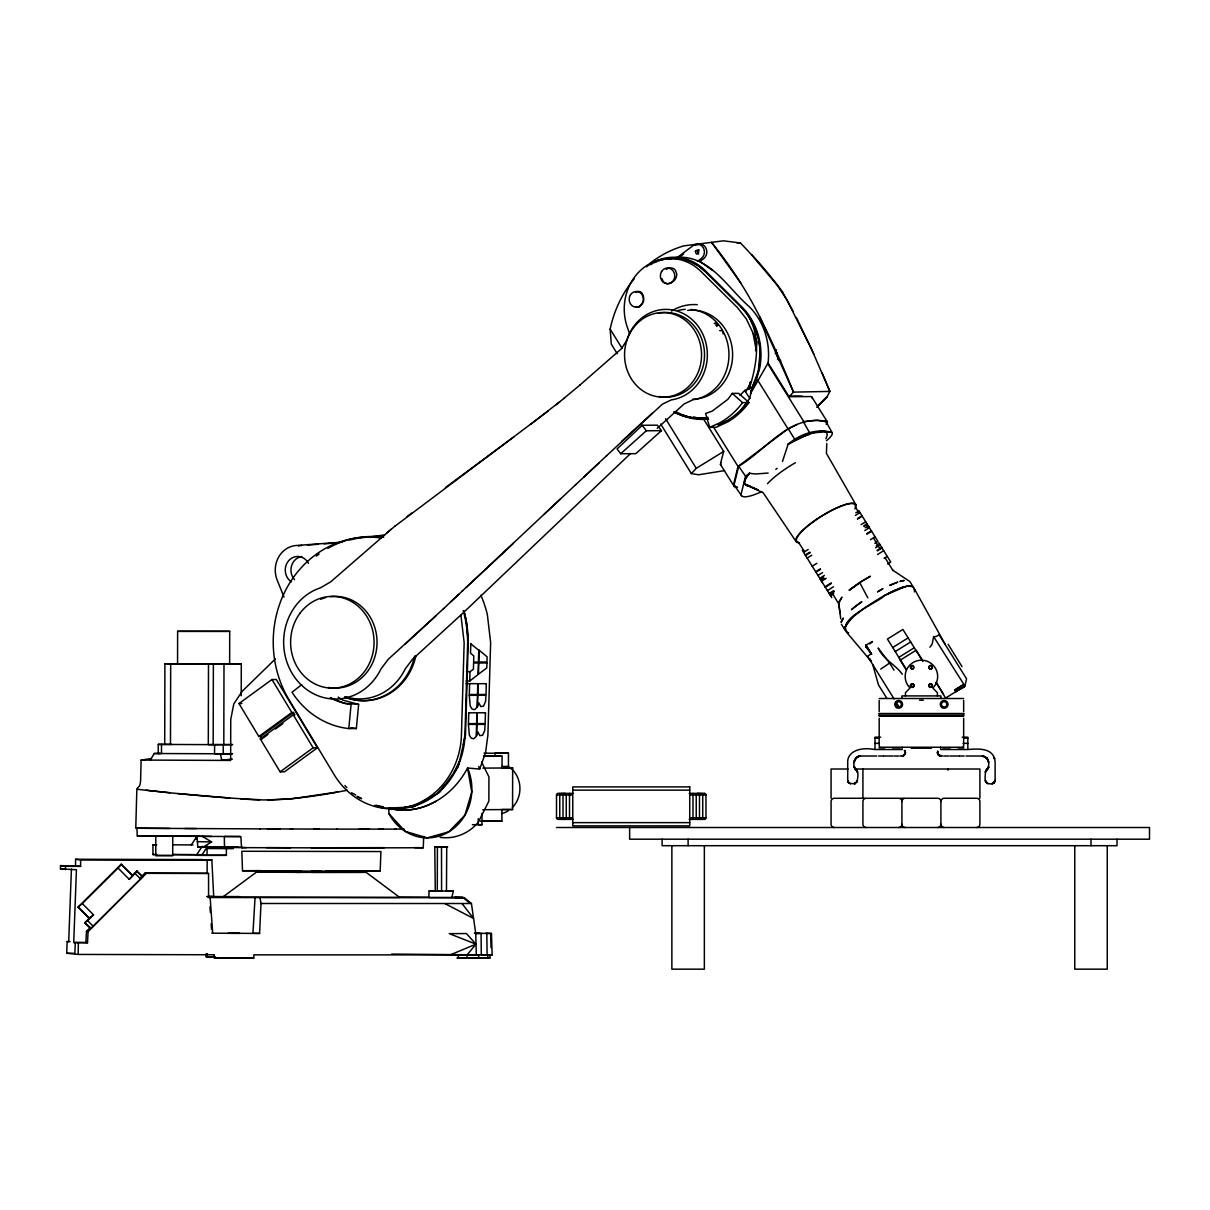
<?xml version="1.0" encoding="UTF-8"?>
<svg xmlns="http://www.w3.org/2000/svg" width="1210" height="1210" viewBox="0 0 1210 1210"><rect width="100%" height="100%" fill="white"/><g stroke="black" fill="none" stroke-linecap="round" stroke-linejoin="round"><path stroke-width="1.5" d="M489.884 958.063L457.229 957.987L489.884 958.063L489.944 954.826L476.286 954.887L475.727 933.439L471.431 903.522L464.322 897.684L208.574 897.548L208.559 873.484L146.35 873.333L88.088 931.609L87.498 942.756L73.719 942.499L76.442 869.718L60.5 868.977L60.515 865.604L80.601 866.36L80.616 859.992L75.58 859.266L75.564 865.634M65.522 869.703L65.537 866.315L60.515 865.604M155.772 855.515L155.818 836.019L172.743 836.049L172.697 855.546L155.772 855.515L172.697 855.546M158.268 744.392L158.238 753.482L161.49 753.527L161.505 744.437L158.268 744.392L165.725 744.347M178.732 663.73L164.908 663.806L164.711 744.377L171.79 744.407M170.474 744.452L170.686 663.882L175.541 663.851M241.213 695.811L241.289 663.957L228.433 663.851L229.643 663.836L229.718 631.348L177.628 631.333L177.552 663.821L228.66 663.927M196.247 839.332L196.262 835.792L197.29 835.777M208.559 873.484L207.137 873.287L207.167 860.28L202.146 859.569L75.58 859.266M226.406 848.225L226.391 855.319L196.217 855.288L207.046 855.349L207.061 846.486M241.289 663.957L208.498 664.033L208.302 744.619L232.456 744.573M213.172 744.589L213.368 664.003M161.505 744.437L214.578 744.649L214.563 753.754L232.592 753.709M476.286 954.887L253.813 954.856L253.798 958.108L214.351 958.017L214.034 954.69M223.26 753.754L223.275 744.664L232.607 744.604M223.805 744.634L224.001 664.048M437.294 891.044L437.4 846.849L447.715 846.849L441.499 846.864L441.589 891.044L429.111 890.968L428.809 897.502L453.568 897.548M478.222 818.686L478.207 824.706L481.988 824.691L482.019 813.392M494.966 756.174L494.966 753.255L508.472 753.18L508.442 766.459A25.667 23.353 89.7 0 1 512.359 807.478M481.429 821.303L501.893 821.197L501.923 809.49L512.571 809.535L512.662 767.942L502.029 767.896L502.059 756.205L484.06 756.129M240.215 847.544L197.82 847.257L196.988 836.125L198.667 836.11M214.155 956.944L206.199 956.823L206.214 953.571M429.111 890.968L446.46 891.059L446.732 846.864M70.074 941.546L67.14 941.561L66.701 953.253L78.166 954.433L78.363 942.741M905.413 753.059L905.367 752.151L903.946 755.494L905.413 753.059L904.475 750.472L905.413 752.469M857.436 780.828C855.47 786.379 860.734 771.178 855.5 769.227C851.84 765.038 854.426 755.827 860.718 756.023L876.842 756.023M939.141 755.645L940.669 756.023L937.932 754.526L937.72 751.395L938.461 755.161L942.968 756.023M966.003 756.023L982.127 756.023C990.491 756.462 990.203 767.775 985.379 772.056C985.696 774.793 983.231 783.263 988.63 783.641C991.035 784.322 995.18 783.596 995.119 780.389L995.119 762.527C994.423 748.763 981.34 748.264 968.303 749.519M151.129 758.594L141.131 760.061L140.602 780.147A7.774 2.662 -88 0 1 139.543 785.895L136.866 788.723L135.762 828.23L169.43 828.427M463.309 744.634L464.942 735.06L467.589 645.565A104.952 95.454 89.7 0 0 463.233 610.627M469.616 683.726L469.298 694.525L477.481 694.51L477.799 683.711L466.047 683.589M469.707 681.079L469.979 671.716L473.412 669.236L473.594 662.989L478.404 662.989L478.056 674.56L469.707 681.079L466.122 680.943M826.763 443.541L826.415 453.372L855.833 504.63M71.42 869.007L68.698 941.773L67.14 941.561M74.838 954.418L75.277 942.726M196.549 828.563L136.957 828.23L137.244 836.034L240.866 836.579L241.531 847.635L336.879 847.938L423.258 847.741L423.697 836.443M311.318 871.094L380.167 871.064L380.923 851.553L241.834 851.265L242.499 870.731L301.517 871.124M854.215 762.527L855.712 758.367L859.251 756.189M211.81 933.182L259.59 933.424L260.982 903.492L259.999 897.639M995.119 780.541L992.775 783.52L994.166 782.688L995.119 780.389L994.166 782.688L992.019 783.641M659.178 260.558L668.722 258.29L682.954 259.046A51.531 46.872 89.7 0 1 690.305 261.405L698.82 266.155L704.719 271.131L741.019 307.083C763.011 328.56 757.762 363.121 748.929 389.514L750.185 382.133M840.738 618.794L838.666 603.397L841.918 597.135L838.727 602.429L840.073 613.349M87.498 942.756L85.865 942.529L86.485 931.337L90.463 927.374M255.053 897.533L252.935 933.288L259.59 933.424M987.178 769.348C992.245 762.618 982.656 775.353 986.195 770.105M985.711 770.83L988.63 766.641M152.959 844.792L156.604 844.807L152.959 844.792L152.929 854.547L156.574 854.562L152.929 854.547M238.385 847.363L242.817 847.439M259.878 870.807L321.104 871.185M259.878 872.047L283.216 872.289M362.788 871.049L325.959 871.124M362.788 872.349L311.318 872.395M384.402 847.65L311.363 847.786M207.137 956.898L207.424 953.661M857.406 780.979L854.804 783.581L857.346 781.267M905.428 752.771C904.369 756.643 900.663 757.142 905.307 753.648M338.195 697.141L342.869 700.136L358.644 704.371L356.36 728.541L348.798 728.586L351.082 704.417A62.587 56.915 89.7 0 1 330.33 697.656M896.308 589.693L884.449 595.486C879.443 602.232 836.08 618.401 847.348 632.346L848.573 632.769M937.432 753.059L937.795 751.244M937.432 752.469L937.659 751.531M755.524 350.764L757.097 341.538L746.252 318.774L737.298 307.431L700.998 271.479A50.578 45.995 89.7 0 0 644.234 267.289A50.578 45.995 89.7 0 0 627.234 326.957L629.623 333.884M914.352 591.887L914.926 589.845L909.905 581.571L892.451 569.97L893.025 570.576L885.039 557.765M478.389 958.108L478.978 954.856L391.647 954.085M935.875 682.41L945.615 698.049L964.914 686.04L966.563 678.825L939.066 634.721L936.222 636.505L933.621 636.611L932.199 643.917L929.915 647.229M987.95 768.622L988.6 767.049M910.495 667.103C913.973 661.598 914.821 672.533 910.54 667.633M451.844 897.578L453.311 891.059L449.076 891.014M693.527 416.845A64.765 58.897 89.7 0 0 703.539 418.993L723.716 451.406L720.661 462.931M822.361 431.093L831.482 432.288C816.1 428.31 799.976 434.087 788.164 444.161L782.477 461.479M854.668 760.122C853.141 763.828 856.771 754.39 860.431 756.023M797.148 424.453L788.012 428.869L738.024 466.455L733.729 483.924L734.273 486.556L737.54 487.448M826.158 424.271A19.194 4.462 -31.9 0 0 825.689 421.715C790.327 413.412 765.612 450.634 738.675 466.213L734.394 483.546A35.937 8.364 -31.9 0 0 736.754 486.904M768.153 473.065L755.872 473.957A74.506 68.622 84.7 0 1 752.998 473.745L749.504 473.231L745.542 476.211L741.307 493.438A35.287 8.213 -31.9 0 0 761.755 491.578M741.019 307.083A64.009 58.216 89.7 0 1 750.124 318.502L755.978 330.496A64.009 58.216 89.7 0 1 752.121 387.397L749.731 398.453L740.641 410.432M988.525 767.458L985.379 772.267L985.923 770.452M874.528 749.519C860.113 746.615 847.151 751.712 847.711 762.527L847.711 780.389C846.909 786.077 859.796 782.25 854.366 783.641M854.487 760.667L856.12 757.929L859.539 756.129M388.924 813.604A48.944 44.528 89.7 0 0 448.139 832.223A48.944 44.528 89.7 0 0 467.574 768.002L471.749 791.96L464.912 815.177L448.728 831.86L427.221 837.865L405.153 831.33L388.939 813.619L388.788 808.204A77.183 66.535 -70.4 0 0 467.559 768.017L479.72 769.061L485.573 752.559L487.902 735.03L490.64 642.616L487.343 614.544A107.312 97.602 89.7 0 0 480.839 595.214M827.337 421.882L812.107 397.394A19.148 4.477 -41.2 0 0 811.033 396.562L789.071 396.714L768.063 362.97L750.442 393.749M453.629 773.099L459.558 760.984M825.916 438.701L827.141 435.373A49.625 11.54 -32 0 0 827.111 434.027A50.76 11.828 -31.8 0 0 826.763 433.089L826.581 432.832A48.249 11.238 -32 0 0 825.159 431.819M847.151 623.377L844.278 628.474L846.682 632.346L871.23 661.462M844.716 627.703L850.161 619.792M150.448 760.001L154.184 753.512L159.538 753.452M750.82 391.45L752.499 388.591M191.256 844.958L197.2 836.004M207.696 846.229L202.07 854.699L172.909 854.578L196.67 854.729L202.297 846.259M716.743 326.488L717.832 325.006L716.577 323.63A1.921 1.754 89.7 0 0 714.278 323.539M732.262 393.401L727.891 399.3L712.161 411.128L705.581 413.472L709.665 427.327L716.108 427.281L728.042 421.73A75.973 69.106 89.7 0 0 748.975 402.567L738.705 393.371L732.262 393.401L742.532 402.612L748.975 402.567M994.393 782.431L994.378 782.462M749.504 473.231L745.678 478.495L744.422 482.79M466.999 955.008L475.969 944.163L466.44 933.56L449.258 933.636L475.969 944.163L449.727 955.083M660.705 424.045L691.349 473.594L696.264 468.346L723.716 451.406M436.386 794.123L445.083 784.836M789.071 396.714L793.473 392.116L829.909 391.42L811.517 349.055L786.727 299.475L777.092 285.061L751.486 254.72A434.345 405.955 38.5 0 0 740.338 242.877M78.03 907.152L82.31 903.567L93.548 914.851L89.253 918.435L78.03 907.152L121.091 864.288L132.782 875.632L129.228 879.322L118.005 868.039L121.544 864.348M132.011 875.707L136.745 871.094L142.81 876.705L90.78 928.509L84.715 922.897L90.447 917.089M129.228 879.322L137.32 871.17M847.318 623.105L854.063 616.117L865.12 607.511M739.976 395.383L744.755 390.467L752.136 387.382L758.337 371.213L760.198 350.9L758.61 339.344L755.978 330.496A64.039 58.246 89.7 0 0 750.109 318.502M817.93 406.091L827.186 396.577L829.909 391.42L822.029 372.65M816.705 407.301L827.186 396.577L817.763 405.804M82.31 903.567L118.005 868.039M84.715 922.897L93.548 914.851M140.95 877.099L144.943 873.136L207.137 873.287M275.457 658.875L242.348 691.107L233.802 703.887L230.747 719.405L230.656 760.44L141.131 760.061M630.516 453.584L461.524 614.408L412.489 659.253L405.168 669.009A56.809 51.667 89.7 0 1 345.334 696.688M606.694 455.595L584.052 476.921M443.405 608.796L462.78 590.586M606.437 455.852L662.46 404.095L671.353 399.89A45.435 41.322 89.7 0 0 707.336 355.967A45.435 41.322 89.7 0 0 673.304 310.108A45.435 41.322 89.7 0 0 626.931 340.04L621.395 348.767L579.787 385.173M869.884 643.886L872.561 641.481L865.921 645.066L871.714 654.368L865.694 646.73L866.708 646.322L865.694 646.73M443.737 608.494L388.168 659.389L380.848 669.145A56.809 51.667 89.7 0 1 295.3 678.144A56.809 51.667 89.7 0 1 320.484 587.803L330.663 581.889L390.996 529.436M560.275 499.11L461.963 591.342M513.358 543.381L466.228 587.425M544.288 514.159L575.884 484.499M599.177 462.78L575.491 484.877M450.967 601.612L458.666 594.397M642.253 425.27L617.1 448.91L620.685 453.735L635.81 453.659L661.447 430.669L657.378 425.179L642.253 425.27L646.322 430.76L661.447 430.669M621.562 441.484L652.22 413.291M435.933 615.875L405.274 644.053M657.242 428.325L684.073 403.974L692.967 399.769A45.435 41.322 89.7 0 0 728.949 353.623A45.435 41.322 89.7 0 0 690.91 309.412M826.415 440.788L829.168 438.292A18.589 4.326 -31.9 0 0 831.512 432.272M620.685 453.735L646.322 430.76M746.767 403.565L745.678 404.548A74.733 67.972 89.7 0 1 718.982 424.634L718.18 425.073L726.227 421.277M563.678 398.574L579.968 385.022M386.958 532.778L395.125 526.048M564.117 398.211L556.086 404.745M775.807 469.435L777.153 468.33M559.958 401.614L530.585 424.362M394.974 526.168L547.873 411.219M859.796 582.706L849.359 590.087L859.796 582.706L867.812 597.816M301.698 684.648L292.034 692.256A86.878 79.028 89.7 0 0 348.798 728.586M407.089 516.579L411.597 513.116M680.761 256.172L683.665 253.979M697.489 261.36L701.331 258.471A7.865 7.154 89.7 0 0 703.192 247.551A7.865 7.154 89.7 0 0 693.254 245.494L677.615 257.246C710.164 255.673 727.497 287.844 749.035 306.478A64.765 58.897 89.7 0 1 768.063 362.97M445.522 487.524L479.553 462.311M479.856 462.099L514.023 436.78M363.106 872.274L366.131 872.334L399.708 897.427L222.837 897.003L256.535 872.077L261.33 871.986M849.359 590.087L858.404 583.417M238.975 703.554L271.963 679.521L276.288 679.491L317.459 747.78L284.456 771.814L280.13 771.829L260.271 738.886L293.274 714.853L294.892 714.853L293.455 712.463L291.837 712.478L258.834 736.497L238.975 703.554L241.849 703.524M258.834 736.497L260.452 736.482L293.455 712.463M260.271 738.886L261.889 738.871L267.894 734.5M275.396 729.04L282.883 723.58M280.13 771.829L313.133 747.81L317.459 747.78M880.744 669.085L889.622 663.08L894.024 670.174M830.62 595.743L833.675 593.808M824.358 575.446L819.775 578.335L820.41 579.363L823.481 577.457M833.766 590.556L829.183 593.444L829.773 594.382L834.371 591.524M855.803 512.692L859.221 511.346M863.97 526.002L867.116 524.036M865.165 527.741L868.235 525.836L868.962 527M855.379 515.415L859.962 512.556M803.591 552.335L808.189 549.476M857.391 518.667L861.989 515.793M857.648 519.06L862.231 516.201M805.255 554.997L809.838 552.138M805.558 555.496L810.155 552.637M807.161 558.067L811.759 555.208M861.112 524.641L865.71 521.782M864.787 530.54L869.385 527.681M812.228 566.204L816.826 563.331M866.738 533.686L871.336 530.827M866.995 534.094L871.593 531.22M815.691 571.786L820.289 568.912M815.948 572.179L820.546 569.32M870.474 539.66L875.072 536.801M817.975 575.446L822.573 572.587M874.875 543.32L877.931 541.414L858.858 510.771M821 580.286L824.146 578.319M876.312 545.831L879.504 543.94M821.575 581.223L826.173 578.365M875.526 547.797L880.124 544.923M877.129 550.368L881.727 547.495M877.447 550.868L882.045 548.009M825.054 586.805L831.179 582.978M825.296 587.198L831.436 583.386M877.568 554.483L883.693 550.671M827.398 590.586L833.539 586.759M884.147 558.218L887.278 556.418M887.701 563.92L890.757 562.015L878.793 542.776M892.708 647.501L908.15 637.882M895.234 651.585L910.691 641.966M898.833 657.348L914.276 647.728M900.467 659.979L915.909 650.36M955.991 691.984L954.72 690.048L963.099 684.83L964.264 686.826L955.613 691.485L964.264 686.826M864.016 526.078L867.177 524.127M202.66 847.363L211.644 841.933L202.176 836.307L197.275 836.216M650.587 264.763L652.19 263.795M830.347 595.305L833.448 593.46M788.164 444.161L801.807 437.294A48.642 11.313 -31.9 0 1 806.329 435.403L809.732 434.103M635.689 292.366L637.927 291.474A9.151 6.156 -75 0 1 639.727 291.61L640.317 291.837A9.181 6.186 -73.3 0 1 642.041 293.213L643.478 296.389L643.493 301.653L639.303 306.901A9.514 6.171 -88.4 0 1 635.507 306.614M898.228 588.952L905.261 586.684L884.449 595.486A77.213 18.15 -31.9 0 0 865.21 607.556M436.039 801.232L428.037 805.164A77.168 66.535 -70.4 0 1 388.803 808.189L392.191 808.477M695.266 245.252L700.817 243.981A8.137 7.396 89.7 0 1 703.63 258.683L699.924 261.481L712.75 270.541M653.687 262.963L657.363 261.254M709.665 427.327L719.451 422.986A75.973 69.106 89.7 0 0 735.287 411.082A75.988 69.106 89.7 0 0 742.532 402.612M699.002 249.82L697.474 251.559L698.639 253.994M992.76 783.52L991.867 783.641M667.648 259.394L679.309 257.261A51.758 47.084 89.7 0 0 668.343 259.182M813.876 432.772L825.19 431.849M901.964 587.515L907.394 586.154L912.9 586.608L911.387 586.048A36.466 8.485 -31.9 0 0 887.641 593.762M912.99 668.797L911.478 668.797M931.367 668.797C926.376 669.78 930.566 662.369 932.35 666.982L931.76 668.54L929.719 668.722A1.739 1.739 0 0 1 929.749 665.742A1.739 1.739 0 0 1 932.35 667.255A1.739 1.739 0 0 1 929.734 668.752M240.427 798.691C276.334 802.442 312.21 797.027 347.421 790.221M337.726 791.975L291.791 798.781L267.788 799.901M404.216 807.388L416.119 805.331M724.578 470.614L698.624 474.774L691.349 473.594M902.327 756.023L903.25 755.842L899.877 756.023M232.426 759.078L221.702 760.288L220.462 753.785L154.184 753.512M707.895 418.327L697.716 418.448L689.579 417.132A64.584 58.746 89.7 0 1 681.79 414.606M708.576 419.144L703.539 418.993M737.192 243.18L740.263 242.938L723.444 240.835L683.983 245.857A112.288 102.124 89.7 0 0 649.634 263.659M342.248 542.156L296.178 545.498A24.654 22.415 89.7 0 0 277.166 580.029L284.032 597.12M307.37 545.06L318.427 544.258M323.962 543.865L335.019 543.048M435.282 890.999L434.783 846.834L441.136 846.818M242.499 870.731L260.77 870.61M222.837 897.003L238.355 896.852M211.826 859.841L198.743 859.781L211.826 859.841L213.716 896.595L207.318 896.625M366.131 872.334L296.662 872.349M446.46 891.059L447.7 891.044L446.248 891.029M260.982 903.492L471.431 903.522M246.477 847.605L241.531 847.635M226.225 855.319L207.046 855.349M394.989 829.107L404.049 829.047M137.335 836.034L157.557 835.898M229.718 631.348L177.628 631.333M230.656 663.912L235.526 663.882M358.644 704.371L345.016 703.403L330.572 697.898M483.455 756.311L502.059 756.205M501.696 766.49L508.442 766.459M482.896 768.123L512.662 767.942M482.79 809.702L512.571 809.535M171.896 835.823L195.854 835.732M233.908 847.197L237.417 847.151L234.664 847.121M196.67 854.729L202.07 854.699M220.462 753.785L232.426 753.739M230.686 957.972L227.677 957.972L239.625 958.017L235.92 957.987M378.791 829.122L396.078 829.107M445.779 891.074L453.311 891.059M474.396 933.258L491.457 933.454L492.152 954.902L481.308 954.887L481.066 933.439L475.727 933.439M66.701 953.253L73.598 953.253M715.534 325.006L717.832 325.006M719.693 330.617L722.007 330.617L722.96 332.236A1.921 1.754 89.7 0 1 723.081 334.005M879.201 698.503L963.644 698.503M919.57 700.197L923.275 700.197M879.186 713.779L963.659 713.779M879.186 715.73L963.659 715.73M880.668 737.177L875.011 737.177L875.011 749.519L902.176 749.519L902.176 747.19M962.177 737.177L967.834 737.177L967.834 749.519L940.669 749.519L940.669 747.19M875.011 738.16L878.974 738.16M963.856 738.16L967.834 738.16M875.011 743.348L878.974 743.348M963.115 743.348L967.834 743.348M879.004 747.841L884.646 747.841M892.572 747.841L900.346 747.841M942.499 747.841L950.273 747.841M958.199 747.841L963.841 747.841M911.236 748.219L931.609 748.219M878.657 756.023L883.058 756.023M883.754 756.023L892.965 756.023M894.25 756.023L898.652 756.023M944.178 756.023L948.579 756.023M949.88 756.023L959.091 756.023M959.772 756.023L964.188 756.023M848.059 769.015L831.073 769.015L831.073 798.252M855.606 769.015L979.903 769.015L979.903 798.252M572.769 790.145L689.73 790.145M573.283 793.382L558.158 793.382A1.618 1.618 0 0 0 556.509 795.015L556.509 817.763A1.618 1.618 0 0 0 558.143 819.382L573.283 819.382M689.216 793.382L704.341 793.382M556.509 795.015L572.103 795.015M690.396 795.015L705.974 795.015L705.974 817.763A1.618 1.618 0 0 1 704.356 819.382M865.014 798.267L834.325 798.267A3.252 3.252 0 0 0 831.073 801.504L831.073 824.252A3.252 3.252 0 0 0 834.325 827.504M900.391 798.267L904.006 798.267M556.509 817.763L572.103 817.763M690.396 817.763L705.974 817.763M689.216 819.382L704.341 819.382M572.769 822.634L689.73 822.634M556.509 827.504L1149.5 827.504L1149.5 839.196L629.623 839.196L629.623 827.504M359.173 829.122L383.252 829.122M369.231 829.137L336.803 829.107M238.34 847L197.82 847.257M223.275 744.664L214.578 744.649M313.798 829.062L337.136 829.107M475.364 933.364L479.508 933.349L474.683 933.334M474.713 958.017L467.544 958.017L479.538 958.048L478.177 958.033M290.339 828.986L319.289 829.077M292.744 829.001L259.651 828.88M267.41 828.91L279.828 828.956M240.004 836.503L224.349 836.473L224.47 847.514M80.616 859.992L207.167 860.28M65.537 866.315L80.601 866.36M60.5 868.977L64.145 868.992M208.423 896.519L239.504 896.595M469.994 903.326L462.855 897.472L454.416 897.457L464.322 897.684M73.719 942.499L85.865 942.529M78.166 954.433L214.351 954.766M206.199 956.823L215.516 956.838M164.908 663.806L208.498 664.033M484.06 753.21L508.472 753.18M480.279 821.106L501.893 821.197M472.399 824.691L481.988 824.691M184.737 828.517L260.286 828.88M172.954 844.822L193.01 844.913M290.597 847.726L266.215 847.605M300.549 872.38L256.535 872.077M398.014 896.973L428.718 897.154M206.88 896.549L213.716 896.595M434.783 846.834L437.4 846.849M361.926 870.852L380.167 871.064M485.709 933.303L491.457 933.454M202.176 836.307L211.478 836.413M453.78 897.351L462.855 897.472M414.622 847.605L423.258 847.741M197.26 841.661L211.644 841.933M466.41 671.58L469.979 671.716M749.595 485.83L745.708 484.983M850.07 783.52C852.067 784.11 847.529 783.082 847.756 780.858C848.981 782.991 850.07 784.791 847.711 780.389M940.669 756.023L937.538 753.648M985.5 781.267C989.16 784.64 987.269 784.186 985.409 780.828M259.636 799.689C220.19 798.101 173.332 793.306 137.683 789.313M982.414 756.023L986.906 758.11L988.63 762.527M229.779 798.01L177.809 793.578M170.065 792.777L146.123 790.236M253.798 958.108L214.351 958.017M988.162 783.611L986.816 783.082M144.943 873.136L146.35 873.333M209.33 897.427L210.147 897.548L212.688 933.303M491.29 954.766L492.152 954.902M350.87 727.724L356.36 728.541M378.095 805.89L383.404 806.783M86.485 931.337L88.088 931.609M983.307 756.129L987.118 758.367L988.6 761.907L987.163 758.428L983.594 756.189M457.758 954.735L458.772 958.033M746.464 485.361L758.246 489.989L744.74 483.955L763.298 492.924L795.938 541.324M826.959 421.337L816.992 420.173L803.304 421.685L809.309 432.212M376.431 805.149L383.313 808.265L413.049 807.025L439.623 792.323L458.227 766.807L465.487 735.075L468.225 642.692L466.394 621.834A105.557 95.998 89.7 0 0 463.884 610.884M933.621 636.611L964.914 686.04M361.215 798.464L357.147 796.467L361.548 798.645M675.966 411.793L680.005 413.835M445.159 903.704L473.564 918.481L462.069 903.628M351.55 792.777L355.755 795.046M939.172 755.66L937.417 752.771M986.846 783.112L985.379 780.389M856.907 770.452L857.451 772.056L854.381 767.669M856.65 770.105L854.23 766.837M855.667 769.348L854.215 766.641L854.88 768.622M855.848 769.454L854.245 767.049M856.181 769.681L857.134 770.83M136.745 871.094L142.251 876.615M135.096 873.484L140.602 879.004M121.091 864.288L132.314 875.571M78.499 907.213L89.721 918.496M87.665 920.704L93.17 926.225M85.29 922.973L90.78 928.509M344.926 785.532L346.846 787.68M856.498 769.953L857.466 772.267L857.028 770.634M889.622 663.08L878.127 648.015C883.421 659.586 895.4 664.517 902.312 674.242M954.72 690.048L963.099 684.83M741.307 283.805L711.51 242.318C730.144 265.338 746.464 290.249 759.698 316.763A973.309 885.221 89.7 0 1 793.488 392.116L759.698 316.763M734.652 485.815L741.548 495.661M738.675 466.213L745.542 476.211M804.484 551.427L798.373 542.201A34.379 8.001 -31.9 0 1 821.65 516.186A34.379 8.001 -31.9 0 1 855.288 506.763L859.009 513.146M833.04 594.488L839.196 604.577L838.681 603.442M868.598 526.441L869.188 527.379M821.257 580.709L822.422 582.57M720.419 464.443L734.273 486.556M948.141 644.325L962.01 666.589M767.458 363.242L803.622 421.337M757.641 380.091L788.012 428.869M916.288 650.33L922.322 660.04M936.51 682.833L943.482 694.026M922.837 661.477L902.887 629.442L887.444 639.061L906.199 669.175M744.755 390.467L749.731 398.453M899.363 658.8L906.32 669.992M865.921 645.066L871.26 653.642L867.6 656.38L894.099 698.926M802.26 550.202L831.799 597.649M869.718 658.542L871.503 661.416M895.99 701.966L898.833 706.519M841.404 624.239L844.913 629.881M886.885 698.412L878.49 684.92L872.728 664.608M713.476 427.024L738.024 466.455M788.285 428.9L794.698 439.245M634.131 278.89A112.288 102.124 89.7 0 0 610.158 329.09L622.031 348.298M665.576 418.72L696.264 468.346M617.221 353.713L611.292 344.124L610.158 329.09M271.963 679.521L291.837 712.478M293.274 714.853L313.133 747.81M260.452 736.482L261.889 738.871M865.513 524.293L867.373 527.484M873.892 538.647L879.458 548.206M782.522 292.23L793.034 311.061M914.926 589.845L944.919 643.871M826.385 422.245L832.178 432.787M481.625 762.118L488.931 776.88L488.87 801.141L478.207 822.392L476.09 824.706A48.929 44.498 89.7 0 1 440.137 837.35M796.316 317.489L813.816 354.061M994.227 757.793L994.62 758.942L994.348 758.095M478.736 766.353L479.72 769.061M913.52 587.591L914.578 590.571M661.93 278.708L663.519 282.127L667.3 283.76L670.764 283.095L674.061 280.765A9.483 8.319 -33.5 0 0 676.738 274.05L675.407 270.253A7.547 6.489 -45.9 0 0 668.192 268.348M753.089 333.582L756.205 349.826M487.645 954.856L488.038 958.078M460.95 615.285L464.156 642.752L461.433 735.075A76.351 69.454 89.7 0 1 410.977 805.996A76.351 69.454 89.7 0 1 334.141 774.642L289.13 699.97A104.952 95.454 89.7 0 1 287.768 586.275A104.952 95.454 89.7 0 1 381.392 538.057M466.894 954.841L467.226 958.078M209.995 906.834L210.374 912.491M211.16 923.774L211.553 929.416M490.655 935.118L491.063 947.627M486.813 933.454L487.101 954.902M1117.011 839.196L1117.011 845.699L662.112 845.699L662.112 839.196M1107.256 845.699L1107.256 969.165L1074.767 969.165L1074.767 845.699M1091.012 839.196L1091.012 845.699M963.659 700.393L963.659 711.646M963.659 718.211L963.659 736.028M963.659 737.041L963.644 746.146L962.358 747.251L880.275 747.236L879.201 746.146L879.186 737.041M948.05 769.031L948.05 770.226M940.911 698.503L940.911 695.916L901.919 695.916L901.919 698.503M976.652 827.504A3.252 3.252 0 0 0 979.903 824.252L979.903 801.504A3.252 3.252 0 0 0 976.652 798.267L944.163 798.267A3.252 3.252 0 0 0 940.911 801.504L940.911 824.252A3.252 3.252 0 0 0 944.163 827.504M937.402 695.916L937.402 692.68L932.819 688.021A16.244 16.244 0 0 0 932.94 664.986A16.244 16.244 0 0 0 909.905 664.971A16.244 16.244 0 0 0 910.026 688.021L905.443 692.68L905.443 695.916M940.911 801.504A3.252 3.252 0 0 0 937.659 798.267L905.171 798.267A3.252 3.252 0 0 0 901.919 801.504L901.919 824.252A3.252 3.252 0 0 0 905.171 827.504M879.186 700.393L879.186 711.646M879.186 718.211L879.186 736.028M862.927 769.031L862.927 798.252M704.356 845.699L704.356 969.165L671.868 969.165L671.868 845.699M702.738 793.412L702.738 819.351M699.486 793.412L699.486 819.351M692.982 793.412L692.982 819.351M688.112 839.196L688.112 845.699M569.517 793.412L569.517 819.351M563.013 793.412L563.013 819.351M559.761 793.412L559.761 819.351M564.631 793.382A1.618 1.618 0 0 1 566.265 795.015L566.265 817.763A1.618 1.618 0 0 1 564.631 819.382M561.395 793.382A1.618 1.618 0 0 1 562.892 794.41M563.83 793.382A1.618 0.817 -90 0 1 564.586 794.41M562.832 818.504A1.618 1.618 0 0 1 561.395 819.382M564.541 818.504A1.618 0.817 -90 0 1 563.83 819.382M704.356 793.382A1.618 1.618 0 0 1 705.974 795.015M697.852 793.382A1.618 1.618 0 0 0 696.234 795.015L696.234 817.763A1.618 1.618 0 0 0 697.852 819.382M699.592 794.41A1.618 1.618 0 0 1 701.104 793.382M697.913 794.41A1.618 0.817 90 0 1 698.669 793.382M701.104 819.382A1.618 1.618 0 0 1 699.667 818.504M698.669 819.382A1.618 0.817 90 0 1 697.943 818.504M316.264 556.177A105.557 95.998 89.7 0 1 319.077 554.044M327.925 548.327A105.557 95.998 89.7 0 1 383.736 537.27M349.766 540.008A104.952 95.454 89.7 0 1 381.513 537.603M372.453 536.438A105.648 96.089 89.7 0 1 381.831 536.983M464.065 611.549A105.648 96.089 89.7 0 1 468.194 642.692M464.942 735.06A76.351 69.454 89.7 0 1 388.743 808.477M383.419 807.675A76.351 69.454 89.7 0 1 374.813 805.346M370.714 537.421A107.312 97.602 89.7 0 1 384.523 535.017M294.544 579.681A13.643 12.418 89.7 0 1 291.61 565.63A13.643 12.418 89.7 0 1 301.774 556.524M298.446 545.997A24.654 22.415 89.7 0 1 301.85 545.468M291.444 581.889A13.643 12.418 89.7 0 1 288.918 560.411A13.643 12.418 89.7 0 1 308.444 563.331M415.847 656.092A58.594 53.3 89.7 0 1 345.742 697.081M414.637 656.107A58.594 53.3 89.7 0 1 344.517 697.096M508.155 810.836A25.667 23.353 89.7 0 1 501.666 813.604M320.665 599.283A45.874 41.73 89.7 0 1 325.566 597.634M330.587 596.666A45.874 41.73 89.7 0 1 377.021 643.629A45.874 41.73 89.7 0 1 328.182 687.446M677.963 310.516A45.435 41.322 89.7 0 1 685.268 309.337M658.043 313.405A42.335 38.508 89.7 0 1 704.523 354.106A42.335 38.508 89.7 0 1 659.435 396.532M779.709 359.778A7.154 6.504 89.7 0 1 776.865 352.473M749.534 485.875A48.249 11.238 -32 0 1 749.595 473.186M788.103 444.191A48.249 11.238 -32 0 1 821.892 431.335M826.99 421.322A20.162 4.689 -31.9 0 1 826.778 424.12M767.473 483.728A37.238 8.667 -31.9 0 1 795.424 462.719M721.432 465.29A36.678 5.4 -28.3 0 1 721.175 462.689M789.434 396.305A210.207 69.394 -39.5 0 1 802.623 396.32M812.167 397.349A20.116 4.916 -39 0 1 812.288 398.559M799.523 542.806A35.135 8.183 -31.9 0 1 822.482 515.46A35.135 8.183 -31.9 0 1 854.85 508.896M707.714 419.099A64.765 58.897 89.7 0 1 674.741 411.945M750.729 391.208A64.765 58.897 89.7 0 0 752.408 388.334L756.053 380.711L759.668 368.309A64.765 58.897 89.7 0 0 741.473 306.523L705.173 270.571A51.758 47.084 89.7 0 0 646.412 266.805M656.546 261.602A51.017 46.404 89.7 0 1 704.719 271.131M708.001 417.374A63.57 57.808 89.7 0 1 673.592 411.945M750.714 382.163A63.57 57.808 89.7 0 1 745.572 391.707M707.638 418.358A64.009 58.216 89.7 0 1 679.324 413.517M780.768 360.837A7.169 6.353 85.6 0 1 777.455 358.916M775.459 353.865A7.169 6.353 85.6 0 1 776.442 349.871M751.667 254.554A435.177 406.983 38.5 0 1 782.719 292.094M687.643 310.395A44.558 40.52 89.7 0 1 732.534 352.019A44.558 40.52 89.7 0 1 692.559 399.239M671.474 311.076A50.109 45.572 89.7 0 1 697.308 304.693M666.226 269.406A8.077 6.806 -44.4 0 1 666.861 269.013A7.789 6.64 -44.8 0 1 668.192 268.408M940.911 824.252A3.252 3.252 0 0 1 937.659 827.504M901.919 801.504A3.252 3.252 0 0 0 898.682 798.267L866.178 798.267A3.252 3.252 0 0 0 862.927 801.504L862.927 824.252A3.252 3.252 0 0 0 866.178 827.504M901.919 824.252A3.252 3.252 0 0 1 898.682 827.504M468.421 724.412L469.359 735.151L471.219 738.13L473.73 738.765L476.241 736.391L476.604 724.382L468.421 724.412M469.283 695.311L470.221 706.065L472.157 709.151L474.668 709.62L477.103 707.26L477.451 695.296L469.283 695.311M468.754 712.826L468.436 723.625L476.619 723.61L476.937 712.796L468.754 712.826M470.811 643.826L470.524 653.203L473.791 655.896L473.609 662.112L478.419 662.036L478.767 650.269L470.811 643.826M476.952 724.382L476.619 735.71L477.859 731.868L479.841 735.635L482.578 735.287L484.666 730.779L485.104 724.366L476.952 724.382M479.175 650.269L478.827 662.021L486.964 661.991L487.116 656.818L479.175 650.269M485.452 712.781L485.134 723.58L476.967 723.61L477.3 712.796L485.452 712.781M486.314 683.68L485.996 694.495L477.844 694.51L478.177 683.695L486.314 683.68M486.934 662.959L486.783 667.935L478.464 674.227L478.797 662.989L486.934 662.959M477.829 695.296L477.481 706.625L478.721 702.768L480.824 706.61L483.546 706.065L485.573 701.467L485.966 695.266L477.829 695.296M913.973 685.42L912.234 687.356L910.495 685.858L912.068 683.862L913.973 685.42M932.35 685.722C928.13 691.243 928.932 679.657 932.35 685.722A1.739 1.739 0 0 1 929.673 687.098A1.739 1.739 0 0 1 929.809 684.089L931.367 684.043A1.739 1.739 0 0 1 931.972 686.69A1.739 1.739 0 0 1 929.25 686.69A1.739 1.739 0 0 1 929.855 684.043A1.739 1.739 0 0 1 932.35 685.707M695.432 251.135C696.794 259.772 702.118 246.19 695.432 251.135M841.525 621.108L841.131 622.454L843.325 618.068L841.525 621.108M856.332 605.726L851.432 609.689A36.391 8.455 -31.9 0 1 861.853 601.718L856.332 605.726M863.274 580.301L859.735 582.539L870.444 576.232L863.274 580.301M882.725 588.816L877.583 591.781L882.725 588.816M890.636 584.944L889.637 585.413L897.744 582.116L890.636 584.944M902.221 580.83L899.907 581.45L904.157 580.467L902.221 580.83M855.137 783.505L854.215 783.641L855.107 783.52M912.234 683.877L911.478 684.043A1.739 1.739 0 0 0 910.873 686.69A1.739 1.739 0 0 0 913.595 686.69A1.739 1.739 0 0 0 912.99 684.043L912.234 683.877M228.221 933.273L239.595 933.318L228.221 933.273M208.982 848.376L207.817 848.391L233.5 848.452L208.982 848.376M963.659 713.522L879.186 713.522L879.186 715.987L963.659 715.987L963.659 713.522M689.73 786.893L572.769 786.893L572.769 825.87L689.73 825.885L689.73 786.908M904.566 750.563L905.367 752.151L904.566 750.563M300.307 612.835A45.874 41.73 89.7 0 0 325.203 687.462A45.874 41.73 89.7 0 0 371.515 626.508A45.874 41.73 89.7 0 0 300.307 612.835M633.495 327.683A42.335 38.508 89.7 0 0 656.455 396.547A42.335 38.508 89.7 0 0 699.198 340.312A42.335 38.508 89.7 0 0 633.495 327.683M630.41 294.907A7.895 7.184 89.7 0 0 635.825 307.219A7.895 7.184 89.7 0 0 642.812 295.905A7.895 7.184 89.7 0 0 630.41 294.907M661.613 271.433A7.895 7.184 89.7 0 0 667.043 283.76A7.895 7.184 89.7 0 0 674.03 272.447A7.895 7.184 89.7 0 0 661.613 271.433M911.342 668.737A1.739 1.739 0 0 0 913.973 667.27A1.739 1.739 0 0 0 911.387 665.727A1.739 1.739 0 0 0 911.342 668.737M911.281 687.083A1.739 1.739 0 0 0 913.973 685.707A1.739 1.739 0 0 0 911.433 684.073A1.739 1.739 0 0 0 911.281 687.083M896.459 707.563A3.902 3.902 0 0 0 902.554 704.674A3.902 3.902 0 0 0 897.018 700.832A3.902 3.902 0 0 0 896.459 707.563M941.94 707.563A3.902 3.902 0 0 0 948.05 704.674A3.902 3.902 0 0 0 942.499 700.832A3.902 3.902 0 0 0 941.94 707.563M942.817 706.701A2.692 2.692 0 0 0 946.855 704.356A2.692 2.692 0 0 0 942.817 702.027A2.692 2.692 0 0 0 942.817 706.701M897.321 706.701A2.692 2.692 0 0 0 901.374 704.356A2.692 2.692 0 0 0 897.321 702.027A2.692 2.692 0 0 0 897.321 706.701"/></g></svg>
